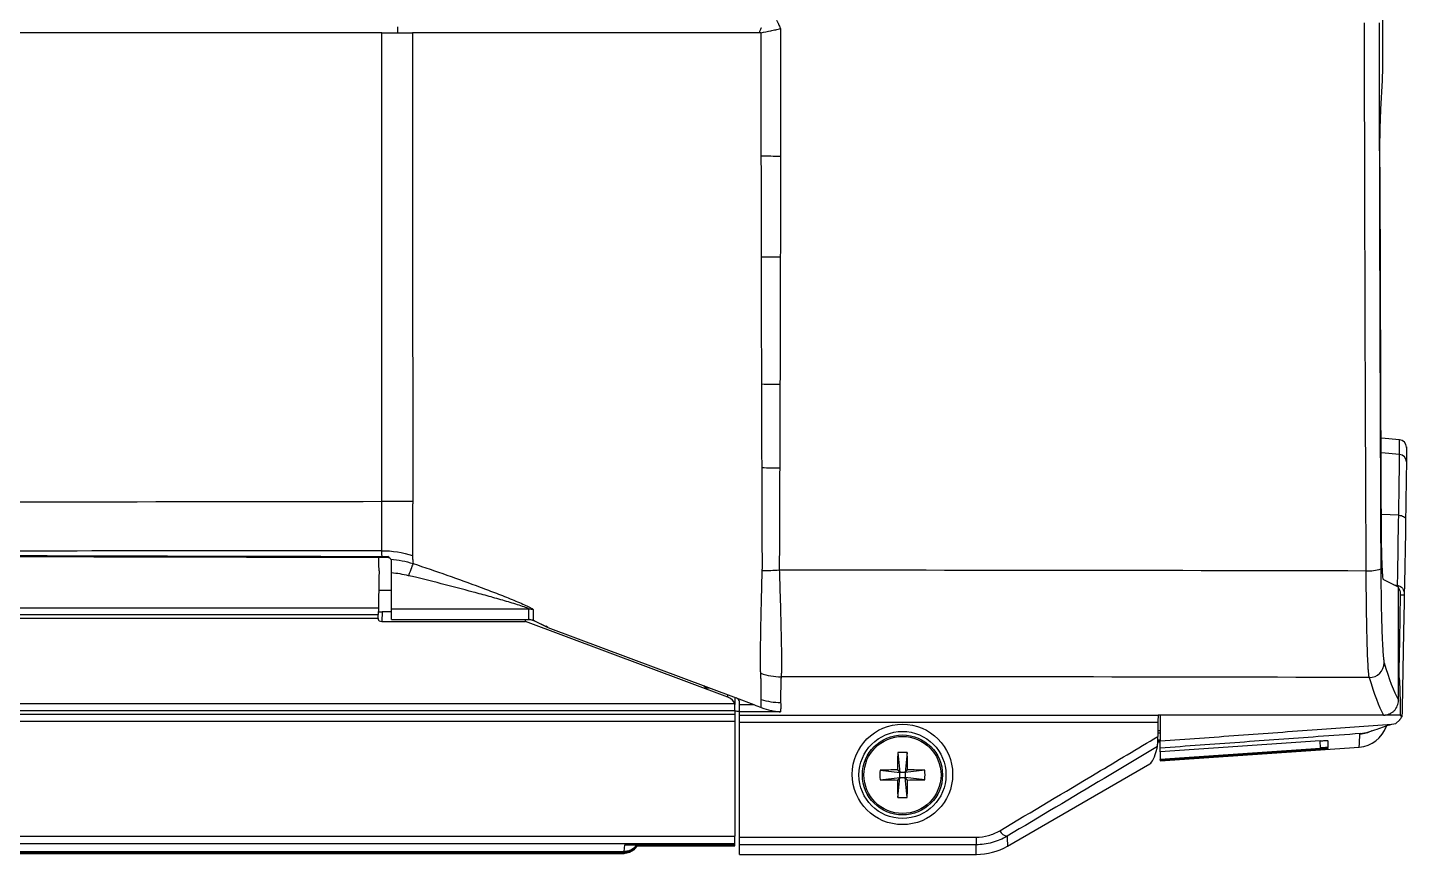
# Model space of a CAD drawing. Extents: x 14.8 to 109.8, y 1.6 to 86.6.
# Drawn here: x 21.69 to 27.24, y 31.9 to 35.22 of the extents above; entities that cross this region are included whole.
import ezdxf

# ---------------------------------------------------------------- set-up
doc = ezdxf.new("R2010")
doc.units = 0
doc.header["$MEASUREMENT"] = 0
doc.layers.add('OBJECT', color=7, linetype='CONTINUOUS')

msp = doc.modelspace()

# ---------------------------------------------------------------- linework, layer by layer
at = {"layer": 'OBJECT'}
for p, q in [((24.6425, 35.202), (24.6425, 35.2027)), ((23.1174, 35.202), (16.9218, 35.202)), ((24.6349, 35.202), (23.2407, 35.202)), ((27.1341, 34.8961), (27.141, 35.0103)), ((27.2093, 33.5661), (27.1371, 33.5724)), ((27.2093, 33.5074), (27.1371, 33.5137)), ((27.2058, 33.2626), (27.1371, 33.2656)), ((23.1183, 33.094), (23.1183, 33.097)), ((23.1183, 33.0936), (23.1426, 33.0929)), ((23.1555, 32.8849), (23.1555, 33.0305)), ((27.2047, 32.9733), (27.1433, 33.004)), ((23.1047, 32.9607), (23.1555, 32.9607)), ((27.1839, 32.9836), (27.2011, 32.9806)), ((27.2047, 32.5188), (27.2047, 32.9733)), ((23.1035, 32.8892), (18.6661, 32.8892)), ((23.1035, 32.8892), (23.103, 32.8634)), ((23.7076, 32.8849), (23.1555, 32.8849)), ((18.6661, 32.8634), (23.103, 32.8634)), ((23.1028, 32.8471), (18.6661, 32.8471)), ((23.1028, 32.8471), (23.1027, 32.8445)), ((23.1032, 32.8737), (23.1182, 32.8737)), ((23.1182, 32.8737), (23.1175, 32.8357)), ((23.1175, 32.8357), (23.6949, 32.8357)), ((23.1555, 32.8737), (23.1182, 32.8737)), ((23.1555, 32.8438), (23.7068, 32.8438)), ((23.1555, 32.8436), (23.7068, 32.8436)), ((23.6949, 32.8357), (23.6947, 32.8436)), ((24.5088, 32.5305), (23.6949, 32.8357)), ((23.7068, 32.8436), (23.7068, 32.8438)), ((23.7288, 32.8388), (23.7773, 32.8155)), ((23.7851, 32.8118), (23.7776, 32.816)), ((23.7851, 32.8118), (24.5419, 32.5278)), ((27.2047, 32.6102), (27.2073, 32.6102)), ((24.4142, 32.5745), (24.4174, 32.5745)), ((24.4158, 32.5728), (24.422, 32.5728)), ((24.4253, 32.5715), (24.4173, 32.5715)), ((24.4261, 32.5687), (24.4243, 32.5684)), ((24.4363, 32.5674), (24.4243, 32.5684)), ((24.4261, 32.5687), (24.433, 32.5687)), ((18.5661, 32.5051), (24.5357, 32.5051)), ((24.5088, 32.5305), (24.5088, 32.5402)), ((24.5361, 32.5016), (24.5357, 32.5051)), ((24.5361, 32.53), (24.5361, 32.5016)), ((24.5361, 32.4762), (24.5361, 32.5016)), ((24.5419, 32.5278), (24.613, 32.5011)), ((24.5555, 32.5011), (24.5555, 32.5133)), ((24.5555, 32.5011), (24.613, 32.5011)), ((24.5555, 32.4722), (24.5555, 32.5011)), ((24.5361, 32.4762), (18.5661, 32.4762)), ((18.8161, 32.4633), (24.5361, 32.4633)), ((24.5361, 32.4335), (18.8161, 32.4335)), ((24.5361, 32.4762), (24.5361, 32.4633)), ((24.5361, 32.4633), (24.5361, 32.4335)), ((24.5361, 32.4335), (24.5361, 31.9717)), ((24.7197, 32.4722), (24.5555, 32.4722)), ((24.5555, 32.4593), (24.5555, 32.4722)), ((24.5555, 32.4593), (26.2384, 32.4593)), ((24.5555, 32.4294), (24.5555, 32.4593)), ((27.1448, 32.4588), (26.2384, 32.4588)), ((26.2471, 32.4588), (26.2471, 32.3549)), ((27.1504, 32.4598), (27.2132, 32.4596)), ((27.2176, 32.4515), (27.2132, 32.4596)), ((26.2376, 32.4294), (24.5555, 32.4294)), ((24.5555, 31.9676), (24.5555, 32.4294)), ((26.2376, 32.4294), (26.237, 32.373)), ((26.2372, 32.387), (26.2471, 32.387)), ((26.2471, 32.3963), (26.2373, 32.3963)), ((27.0495, 32.3827), (27.052, 32.3847)), ((27.178, 32.423), (27.1942, 32.4253)), ((26.2471, 32.3527), (26.2367, 32.3527)), ((26.2367, 32.352), (26.2471, 32.352)), ((26.2367, 32.3508), (26.2471, 32.3508)), ((26.2471, 32.3508), (26.2367, 32.3508)), ((26.2471, 32.3578), (26.2368, 32.3578)), ((26.2368, 32.3564), (26.2471, 32.3564)), ((26.8904, 32.3555), (26.2471, 32.3108)), ((26.2471, 32.2746), (27.0469, 32.3305)), ((26.2471, 32.2815), (26.8911, 32.3266)), ((26.2471, 32.3108), (26.2471, 32.3261)), ((26.8912, 32.3252), (26.2471, 32.2802)), ((26.2471, 32.2765), (26.8913, 32.3215)), ((26.8913, 32.3209), (26.2471, 32.2758)), ((26.8911, 32.3266), (26.8901, 32.3555)), ((26.8913, 32.3215), (26.8912, 32.3252)), ((26.8914, 32.3196), (26.8913, 32.3209)), ((26.9201, 32.3561), (26.921, 32.3293)), ((26.9212, 32.324), (26.9211, 32.3267)), ((26.9213, 32.3218), (26.9213, 32.3227)), ((25.1915, 32.3083), (25.2003, 32.2285)), ((25.2296, 32.3083), (25.2208, 32.2285)), ((26.2471, 32.2746), (26.8914, 32.3196)), ((26.2471, 32.3108), (26.2471, 32.2815)), ((26.2471, 32.2802), (26.2471, 32.2815)), ((26.2471, 32.2802), (26.2471, 32.2765)), ((26.2471, 32.2758), (26.2471, 32.2765)), ((26.2471, 32.2758), (26.2471, 32.2746)), ((26.2471, 32.2746), (26.2471, 32.2746)), ((25.1204, 32.2372), (25.2003, 32.2285)), ((25.1902, 32.2386), (25.2003, 32.2285)), ((25.2003, 32.208), (25.2003, 32.2285)), ((25.2208, 32.2285), (25.2003, 32.2285)), ((25.2208, 32.2285), (25.2309, 32.2386)), ((25.3006, 32.2372), (25.2208, 32.2285)), ((25.2208, 32.2285), (25.2208, 32.208)), ((25.6325, 31.9321), (26.2051, 32.2627)), ((25.6325, 31.9321), (26.2051, 32.2627)), ((25.1204, 32.1992), (25.2003, 32.208)), ((25.2003, 32.208), (25.1902, 32.1979)), ((25.1915, 32.1281), (25.2003, 32.208)), ((25.2003, 32.208), (25.2208, 32.208)), ((25.2309, 32.1979), (25.2208, 32.208)), ((25.3006, 32.1992), (25.2208, 32.208)), ((25.2296, 32.1281), (25.2208, 32.208)), ((18.8761, 31.9717), (24.5361, 31.9717)), ((24.5361, 31.9417), (18.8761, 31.9417)), ((24.0916, 31.9098), (24.0941, 31.9374)), ((24.0941, 31.9374), (24.5361, 31.9374)), ((24.143, 31.9327), (24.5361, 31.9327)), ((24.143, 31.9327), (24.5361, 31.9327)), ((24.1431, 31.9338), (24.5361, 31.9338)), ((24.1448, 31.938), (24.1432, 31.9347)), ((24.1432, 31.9347), (24.5361, 31.9347)), ((24.5361, 31.9417), (24.5361, 31.9717)), ((24.5361, 31.9374), (24.5361, 31.9417)), ((24.5361, 31.9347), (24.5361, 31.9374)), ((24.5361, 31.9338), (24.5361, 31.9347)), ((24.5361, 31.9327), (24.5361, 31.9338)), ((24.5361, 31.9327), (24.5361, 31.9327)), ((24.5555, 31.9676), (25.5065, 31.9676)), ((24.5555, 31.9377), (24.5555, 31.9676)), ((25.5065, 31.9377), (24.5555, 31.9377)), ((24.5555, 31.8986), (24.5555, 31.9377)), ((25.5065, 31.9676), (25.5065, 31.9377)), ((18.8761, 31.9098), (24.0916, 31.9098)), ((18.8761, 31.908), (24.0915, 31.908)), ((18.8761, 31.9047), (24.0912, 31.9047)), ((18.8761, 31.9038), (24.0911, 31.9038)), ((18.8761, 31.9027), (24.091, 31.9027)), ((24.091, 31.9027), (24.0911, 31.9038)), ((24.0912, 31.9047), (24.0915, 31.908)), ((24.5555, 31.8986), (25.5075, 31.8986))]:
    msp.add_line(p, q, dxfattribs=at)
at = {"layer": 'OBJECT', "flags": 128}
for points in [[(27.2011, 32.9806), (27.2019, 33.029), (27.2054, 33.2367), (27.2058, 33.2626)], [(27.2058, 33.2626), (27.2113, 33.262), (27.2165, 33.261), (27.2213, 33.2594), (27.2254, 33.2575), (27.2288, 33.2552), (27.2312, 33.2527), (27.2327, 33.2499), (27.2332, 33.2471)], [(27.2332, 33.2471), (27.2323, 33.1952), (27.2289, 32.9875), (27.2282, 32.9428)], [(23.1413, 33.0947), (23.1414, 33.0943), (23.1414, 33.0963), (23.1414, 33.0963), (23.1414, 33.0963)], [(23.1061, 33.0387), (23.1056, 33.0649), (23.1052, 33.0903), (23.1051, 33.0949)], [(23.1061, 33.0387), (23.1056, 33.011), (23.1051, 32.9843), (23.1047, 32.9595), (23.1043, 32.9373), (23.104, 32.9187), (23.1037, 32.9041), (23.1036, 32.8942), (23.1035, 32.8892)], [(27.2002, 32.9755), (27.2003, 32.9761), (27.2005, 32.977), (27.2007, 32.978), (27.2008, 32.9789), (27.201, 32.9798), (27.2011, 32.9806)], [(27.2073, 32.6102), (27.2079, 32.6402), (27.21, 32.7602), (27.2132, 32.943)], [(27.2132, 32.943), (27.2161, 32.943), (27.2189, 32.9429), (27.2215, 32.9429), (27.2238, 32.9429), (27.2256, 32.9428), (27.227, 32.9428), (27.2279, 32.9428), (27.2282, 32.9428)], [(27.2282, 32.9428), (27.2276, 32.9128), (27.2255, 32.7928), (27.2202, 32.4872)], [(23.1028, 32.8471), (23.1029, 32.8551), (23.103, 32.8605), (23.103, 32.8634)], [(23.7313, 32.8378), (23.7297, 32.8382), (23.7287, 32.8386)], [(27.1942, 32.4253), (27.2095, 32.4402), (27.2108, 32.4415)]]:
    msp.add_lwpolyline(points, dxfattribs=at)
at = {"layer": 'OBJECT'}
for radius in [0.175, 0.161, 0.1549]:
    msp.add_circle((25.2105, 32.2182), radius, dxfattribs=at)
for centre, radius, start, end in [((24.7219, 38.2146), 3.5075, 268.7104, 269.9696), ((24.7251, 37.1492), 2.848, 268.3597, 269.8846), ((24.7242, 36.0931), 2.304, 268.0249, 269.8458), ((27.2067, 33.5362), 0.03, 359.9963, 84.9758), ((27.2067, 33.4775), 0.0299, 359.0928, 85.1267), ((24.7246, 35.5045), 2.0516, 267.8007, 269.7829), ((23.1405, 33.078), 0.015, 46.971, 88.1037), ((24.6076, 34.845), 1.8056, 271.2447, 273.4189), ((27.0879, 33.1638), 0.1249, 264.0597, 291.5053), ((23.7076, 32.8245), 0.0604, 72.0429, 90.0138), ((27.087, 32.67), 0.0601, 270.0923, 359.5376), ((24.7235, 32.8649), 0.2519, 250.8291, 269.7814), ((24.4261, 32.5837), 0.015, 210.2321, 270), ((24.7207, 32.7605), 0.2508, 251.8031, 270.0056), ((27.0382, 32.4552), 0.125, 273.9897, 340.8691), ((27.0408, 32.5076), 0.1251, 273.9812, 297.909), ((27.9577, 32.2205), 2.7676, 178.1818, 179.6257), ((25.2105, 31.9122), 0.3966, 87.2503, 92.7497), ((22.4634, 32.2205), 2.7676, 0.3743, 1.8182), ((25.5165, 32.2182), 0.3965, 177.2496, 182.7504), ((25.2083, 29.4702), 2.7684, 90.3746, 91.818), ((25.2128, 29.4702), 2.7684, 88.182, 89.6254), ((24.9046, 32.2182), 0.3965, 357.2496, 2.7504), ((25.2082, 34.9646), 2.7668, 268.1816, 269.6258), ((27.9577, 32.2159), 2.7675, 180.3743, 181.8182), ((22.4634, 32.2159), 2.7676, 358.1818, 359.6257), ((25.2128, 34.9646), 2.7668, 270.3742, 271.8184), ((25.2105, 32.524), 0.3964, 267.2487, 272.7513), ((25.6381, 32.0127), 0.0413, 207.15, 260.5138), ((25.5075, 32.1486), 0.25, 270, 300)]:
    msp.add_arc(centre, radius, start, end, dxfattribs=at)
for centre, major_axis, ratio, start_param, end_param in [((23.1177, 32.8445), (0.015, 0.0001), 0.583131, 3.12601, 4.696502), ((27.271, 62.3986), (0, 29.94), 0.034921, 3.022841, 3.07816), ((27.211, 62.3986), (0, 30), 0.034851, 3.022841, 3.078217), ((24.4761, 32.5014), (0.06, 0), 0.57735, 0.107711, 0.994678), ((24.5255, 32.5133), (0.03, 0), 0.57735, 0, 0.994421), ((26.2385, 32.3994), (0, 0.06), 0.017455, 0.063612, 1.047198)]:
    msp.add_ellipse(centre, major_axis=major_axis, ratio=ratio, start_param=start_param, end_param=end_param, dxfattribs=at)
msp.add_ellipse((25.2105, 32.2203), major_axis=(0, 0.2018), ratio=0.999949, dxfattribs=at)
for points, knots in [([(27.141, 35.0103), (27.1422, 35.2899), (27.1431, 35.5703), (27.1444, 36.1323), (27.1448, 36.4138), (27.1449, 36.977), (27.1448, 37.2587), (27.1438, 37.8208), (27.143, 38.1013), (27.142, 38.3814)], [0, 0, 0, 0, 0.25, 0.25, 0.5, 0.5, 0.75, 0.75, 1, 1, 1, 1]), ([(23.1174, 35.202), (23.1216, 35.202), (23.1301, 35.202), (23.1427, 35.2021), (23.1553, 35.2022), (23.1679, 35.2024), (23.1762, 35.2025), (23.1803, 35.2026)], [0, 0, 0, 0, 0.200902, 0.40116, 0.600966, 0.800514, 1, 1, 1, 1]), ([(23.1805, 35.2273), (23.1805, 35.2217), (23.1805, 35.2168), (23.1805, 35.2086), (23.1805, 35.2053), (23.1805, 35.2026)], [0, 0, 0, 0, 0.5, 0.5, 0.9615234, 0.9615234, 0.9615234, 0.9615234]), ([(23.1805, 35.2026), (23.1806, 35.2026), (23.1809, 35.2026), (23.1816, 35.2026), (23.1828, 35.2026), (23.1845, 35.2025), (23.1866, 35.2025), (23.1892, 35.2025), (23.1923, 35.2024), (23.197, 35.2023), (23.2032, 35.2022), (23.2133, 35.2021), (23.2259, 35.202), (23.2357, 35.202), (23.2407, 35.202)], [0, 0, 0, 0, 0.003829, 0.015333, 0.034615, 0.061691, 0.096567, 0.139246, 0.189732, 0.248027, 0.37365, 0.49869, 0.750672, 1, 1, 1, 1]), ([(24.6349, 35.202), (24.6349, 35.202), (24.6349, 35.202), (24.6349, 35.202), (24.6354, 35.2033), (24.6359, 35.2046), (24.6365, 35.2059), (24.6372, 35.2078), (24.638, 35.2098), (24.6388, 35.2117), (24.6396, 35.2137), (24.6405, 35.2157), (24.6413, 35.2178), (24.6422, 35.2197), (24.6431, 35.2217), (24.644, 35.2237), (24.644, 35.2237), (24.644, 35.2237), (24.644, 35.2237)], [-0.00000006, -0.00000006, -0.00000006, -0.00000006, 0, 0, 0, 0.0001123635, 0.0001123635, 0.0001123635, 0.0002782847, 0.0002782847, 0.0002782847, 0.0004516545, 0.0004516545, 0.0004516545, 0.0006230812, 0.0006230812, 0.0006230812, 0.0006231412, 0.0006231412, 0.0006231412, 0.0006231412]), ([(24.6425, 35.2027), (24.6552, 35.2054), (24.668, 35.2082), (24.6875, 35.2124), (24.6941, 35.2138), (24.7073, 35.2167), (24.714, 35.2181), (24.7206, 35.2195)], [0, 0, 0, 0, 0.5, 0.5, 0.75, 0.75, 1, 1, 1, 1]), ([(24.644, 35.2237), (24.644, 35.2237), (24.644, 35.2237), (24.644, 35.2237), (24.644, 35.2238), (24.6441, 35.2239), (24.6441, 35.224)], [-0.000000059859, -0.000000059859, -0.000000059859, -0.000000059859, 0, 0, 0, 0.000008548581, 0.000008548581, 0.000008548581, 0.000008548581]), ([(24.7042, 35.2539), (24.7043, 35.2536), (24.7044, 35.2534), (24.7045, 35.2531), (24.7052, 35.2518), (24.7058, 35.2505), (24.7064, 35.2492), (24.7071, 35.248), (24.7077, 35.2467), (24.7083, 35.2454), (24.709, 35.2441), (24.7096, 35.2428), (24.7102, 35.2415), (24.7115, 35.2389), (24.7128, 35.2363), (24.714, 35.2337), (24.7152, 35.2311), (24.7165, 35.2285), (24.7177, 35.2259), (24.7186, 35.2238), (24.7196, 35.2217), (24.7206, 35.2195)], [0, 0, 0, 0, 0.0000210204, 0.0000210204, 0.0000210204, 0.0001308555, 0.0001308555, 0.0001308555, 0.0002406878, 0.0002406878, 0.0002406878, 0.0003505204, 0.0003505204, 0.0003505204, 0.0005701954, 0.0005701954, 0.0005701954, 0.0007898873, 0.0007898873, 0.0007898873, 0.0009677093, 0.0009677093, 0.0009677093, 0.0009677093]), ([(24.7206, 35.2195), (24.7206, 35.1768), (24.7205, 35.1341), (24.7204, 35.0486), (24.7203, 35.0059), (24.7202, 34.8778), (24.7201, 34.7924), (24.7201, 34.7071)], [0, 0, 0, 0, 0.25, 0.25, 0.5, 0.5, 1, 1, 1, 1]), ([(27.075, 33.0396), (27.0732, 33.4051), (27.0718, 33.7718), (27.0695, 34.5062), (27.0686, 34.874), (27.068, 35.2425)], [0, 0, 0, 0, 0.5, 0.5, 1, 1, 1, 1]), ([(23.2407, 35.202), (23.2407, 35.0698), (23.2408, 34.9282), (23.2409, 34.6237), (23.241, 34.4609), (23.2411, 34.1266), (23.2412, 33.9551), (23.2413, 33.625), (23.2414, 33.4665), (23.2415, 33.3187)], [0, 0, 0, 0, 0.25, 0.25, 0.5, 0.5, 0.75, 0.75, 1, 1, 1, 1]), ([(27.1298, 34.6621), (27.1297, 34.6855), (27.1298, 34.7086), (27.13, 34.7428), (27.1301, 34.7541), (27.1304, 34.776), (27.1306, 34.7866), (27.131, 34.8071), (27.1312, 34.817), (27.1316, 34.8359), (27.1322, 34.8537), (27.1328, 34.8693), (27.1334, 34.8837), (27.1338, 34.8902), (27.1341, 34.8961)], [0, 0, 0, 0, 0.25, 0.25, 0.375, 0.375, 0.5, 0.5, 0.625, 0.625, 0.75, 0.875, 0.875, 1, 1, 1, 1]), ([(27.2093, 33.5074), (27.2093, 33.5234), (27.2093, 33.5554), (27.2093, 33.5709), (27.2093, 33.566), (27.2093, 33.566)], [0, 0, 0, 0, 0.497553, 0.996075, 1, 1, 1, 1]), ([(27.2366, 33.5355), (27.2366, 33.5356), (27.2366, 33.5405), (27.2366, 33.5251), (27.2366, 33.4931), (27.2366, 33.4771)], [0, 0, 0, 0, 0.003927, 0.501479, 1, 1, 1, 1]), ([(27.2058, 33.2626), (27.2062, 33.286), (27.2069, 33.3327), (27.2078, 33.392), (27.2085, 33.441), (27.2089, 33.4743), (27.2092, 33.4976), (27.2092, 33.5038), (27.2093, 33.5074)], [0, 0, 0, 0, 0.176166, 0.352332, 0.528502, 0.704673, 0.831766, 1, 1, 1, 1]), ([(24.7168, 33.4528), (24.7165, 33.3844), (24.7162, 33.316), (24.7158, 33.2135), (24.7157, 33.1793), (24.7155, 33.1281), (24.7154, 33.1024), (24.7153, 33.0726), (24.7152, 33.0597), (24.7152, 33.0512), (24.7151, 33.0469), (24.7153, 33.0427)], [0, 0, 0, 0, 0.5, 0.5, 0.75, 0.75, 0.875, 0.9375, 0.96875, 0.96875, 1, 1, 1, 1]), ([(27.2366, 33.4771), (27.2366, 33.4695), (27.2364, 33.4529), (27.2353, 33.3745), (27.2339, 33.2896), (27.2332, 33.2471)], [0, 0, 0, 0, 0.295543, 0.647772, 1, 1, 1, 1]), ([(18.2715, 33.2994), (18.6749, 33.303), (19.0785, 33.3058), (19.886, 33.3102), (20.2898, 33.312), (21.5016, 33.3162), (22.3096, 33.3177), (23.1177, 33.3186)], [0, 0, 0, 0, 0.25, 0.25, 0.5, 0.5, 1, 1, 1, 1]), ([(23.1172, 33.1201), (23.1171, 33.1256), (23.1171, 33.1347), (23.117, 33.1591), (23.117, 33.1744), (23.1171, 33.2098), (23.1171, 33.2298), (23.1174, 33.2727), (23.1175, 33.2955), (23.1177, 33.3186)], [0, 0, 0, 0, 0.25, 0.25, 0.5, 0.5, 0.75, 0.75, 1, 1, 1, 1]), ([(23.2415, 33.3187), (23.2415, 33.3159), (23.2415, 33.3105), (23.241, 33.3043), (23.241, 33.2986), (23.241, 33.2926), (23.2409, 33.2844), (23.2408, 33.2717), (23.2408, 33.2571), (23.2407, 33.2336), (23.2406, 33.2067), (23.2405, 33.1828), (23.2405, 33.1669), (23.2404, 33.1567), (23.2404, 33.1466), (23.2404, 33.1368), (23.2404, 33.1276), (23.2404, 33.1191), (23.2404, 33.1115), (23.2404, 33.105), (23.2404, 33.1018), (23.2404, 33.1001)], [0, 0, 0, 0, 0.027198, 0.053998, 0.061734, 0.084039, 0.11396, 0.143458, 0.212305, 0.263938, 0.390257, 0.507649, 0.552871, 0.600801, 0.651286, 0.704192, 0.759386, 0.81672, 0.876035, 0.937185, 1, 1, 1, 1]), ([(27.1348, 33.2222), (27.1348, 33.2073), (27.1349, 33.1928), (27.1352, 33.1646), (27.1354, 33.1508), (27.1359, 33.1243), (27.1362, 33.1119), (27.1367, 33.0944), (27.1369, 33.0888), (27.1372, 33.0779), (27.1374, 33.0726), (27.138, 33.0577), (27.1384, 33.0489), (27.1393, 33.0334), (27.1398, 33.0266), (27.1407, 33.0158), (27.1412, 33.0116), (27.1422, 33.0058), (27.1428, 33.0042), (27.1433, 33.004)], [0, 0, 0, 0, 0.125, 0.125, 0.25, 0.25, 0.375, 0.375, 0.4375, 0.4375, 0.5, 0.5, 0.625, 0.625, 0.75, 0.75, 0.875, 0.875, 1, 1, 1, 1]), ([(23.1172, 33.1201), (22.4951, 33.1197), (21.8731, 33.1189), (20.6293, 33.1166), (20.0074, 33.1151), (19.3857, 33.113)], [0, 0, 0, 0, 0.5, 0.5, 1, 1, 1, 1]), ([(19.3861, 33.113), (19.4887, 33.1122), (19.6988, 33.1105), (20.0211, 33.1082), (20.358, 33.1062), (20.7094, 33.1043), (21.0753, 33.1026), (21.4558, 33.1011), (21.8508, 33.0998), (22.2604, 33.0987), (22.6846, 33.0977), (22.9722, 33.0972), (23.1184, 33.097)], [0, 0, 0, 0, 0.082477, 0.168844, 0.259102, 0.353253, 0.451298, 0.553239, 0.659077, 0.768815, 0.882455, 1, 1, 1, 1]), ([(19.3863, 33.1075), (19.6361, 33.1058), (20.0119, 33.1034), (20.5288, 33.1008), (21.5231, 33.0964), (22.3913, 33.0949), (23.1185, 33.0936)], [0, 0, 0, 0, 0.200789, 0.302076, 0.415526, 1, 1, 1, 1]), ([(23.1184, 33.097), (23.1183, 33.0979), (23.1178, 33.1008), (23.1176, 33.1085), (23.1174, 33.1153), (23.1172, 33.1201)], [0, 0, 0, 0, 0.1137206, 0.380655, 1, 1, 1, 1]), ([(23.1534, 33.0862), (23.1521, 33.0879), (23.1502, 33.0896), (23.1461, 33.093), (23.1438, 33.0946), (23.1414, 33.0963)], [0, 0, 0, 0, 0.5, 0.5, 1, 1, 1, 1]), ([(23.2404, 33.1001), (23.2404, 33.0983), (23.2405, 33.094), (23.241, 33.0866), (23.2417, 33.0778), (23.2424, 33.0716), (23.2428, 33.0682)], [0, 0, 0, 0, 0.169747, 0.39823, 0.674738, 1, 1, 1, 1]), ([(23.1555, 33.0305), (23.1555, 33.0357), (23.1555, 33.0407), (23.1555, 33.0505), (23.1555, 33.0553), (23.1555, 33.0639), (23.1555, 33.068), (23.1555, 33.075), (23.1555, 33.078), (23.1555, 33.0804)], [0, 0, 0, 0, 0.25, 0.25, 0.5, 0.5, 0.75, 0.75, 1, 1, 1, 1]), ([(23.2427, 33.0682), (23.2415, 33.066), (23.239, 33.06), (23.2327, 33.0427), (23.2287, 33.0314), (23.2248, 33.0196)], [0, 0, 0, 0, 0.5, 0.5, 1, 1, 1, 1]), ([(23.2428, 33.0682), (23.2887, 33.0533), (23.3342, 33.0377), (23.4242, 33.006), (23.4688, 32.9898), (23.5349, 32.9652), (23.5568, 32.9569), (23.5998, 32.9403), (23.6209, 32.932), (23.651, 32.9197), (23.6608, 32.9156), (23.6795, 32.9076), (23.6885, 32.9036), (23.7007, 32.8979), (23.7045, 32.8961), (23.7116, 32.8925), (23.7148, 32.8908), (23.7202, 32.8877), (23.7224, 32.8863), (23.7254, 32.8838), (23.7262, 32.8827), (23.7262, 32.882)], [0, 0, 0, 0, 0.25, 0.25, 0.5, 0.5, 0.625, 0.625, 0.75, 0.75, 0.8125, 0.8125, 0.875, 0.875, 0.90625, 0.90625, 0.9375, 0.9375, 0.96875, 0.96875, 1, 1, 1, 1]), ([(24.6469, 33.0399), (24.6469, 33.0429), (24.6471, 33.0458), (24.6473, 33.0488), (24.6473, 33.0488), (24.6473, 33.0488), (24.6473, 33.0488)], [0, 0, 0, 0, 0.0002292359, 0.0002292359, 0.0002292359, 0.0002292957, 0.0002292957, 0.0002292957, 0.0002292957]), ([(24.7153, 33.0427), (24.7161, 33.0152), (24.7169, 32.9885), (24.7181, 32.9492), (24.7185, 32.9363), (24.7193, 32.9108), (24.7197, 32.8982), (24.7207, 32.8612), (24.7213, 32.8378), (24.722, 32.8046), (24.7222, 32.7939), (24.7226, 32.7731), (24.7228, 32.763), (24.7234, 32.7339), (24.7236, 32.7164), (24.7239, 32.6849), (24.724, 32.671), (24.7239, 32.647), (24.7237, 32.6372), (24.7233, 32.6219), (24.723, 32.6164), (24.7225, 32.6131)], [0, 0, 0, 0, 0.125, 0.125, 0.1875, 0.1875, 0.25, 0.25, 0.375, 0.375, 0.4375, 0.4375, 0.5, 0.5, 0.625, 0.625, 0.75, 0.75, 0.875, 0.875, 1, 1, 1, 1]), ([(27.1337, 33.0476), (27.1338, 33.0234), (27.134, 32.9998), (27.1345, 32.9539), (27.1348, 32.9315), (27.1355, 32.8879), (27.136, 32.8672), (27.137, 32.8283), (27.1375, 32.81), (27.1384, 32.7844), (27.1388, 32.7762), (27.1394, 32.7607), (27.1397, 32.7534), (27.1408, 32.7327), (27.1415, 32.7205), (27.1426, 32.7047), (27.143, 32.6998), (27.1438, 32.6912), (27.1442, 32.6873), (27.1454, 32.6772), (27.1463, 32.6724), (27.1471, 32.6695)], [0, 0, 0, 0, 0.125, 0.125, 0.25, 0.25, 0.375, 0.375, 0.5, 0.5, 0.5625, 0.5625, 0.625, 0.625, 0.75, 0.75, 0.8125, 0.8125, 0.875, 0.875, 1, 1, 1, 1]), ([(23.7076, 32.8849), (23.7075, 32.8856), (23.7061, 32.8867), (23.7016, 32.889), (23.6984, 32.8904), (23.6876, 32.8946), (23.6789, 32.8976), (23.6604, 32.9036), (23.6508, 32.9065), (23.6311, 32.9125), (23.6211, 32.9155), (23.5904, 32.9244), (23.5694, 32.9304), (23.5271, 32.9421), (23.5058, 32.9479), (23.4416, 32.9651), (23.3986, 32.9764), (23.312, 32.9984), (23.2685, 33.0093), (23.2247, 33.0196)], [0, 0, 0, 0, 0.03125, 0.03125, 0.0625, 0.0625, 0.125, 0.125, 0.1875, 0.1875, 0.25, 0.25, 0.375, 0.375, 0.5, 0.5, 0.75, 0.75, 1, 1, 1, 1]), ([(24.6408, 32.627), (24.6404, 32.6306), (24.6402, 32.6363), (24.6398, 32.6515), (24.6397, 32.6611), (24.6397, 32.6844), (24.6397, 32.6978), (24.64, 32.728), (24.6402, 32.7448), (24.6407, 32.7819), (24.641, 32.8018), (24.6419, 32.844), (24.6424, 32.8663), (24.6432, 32.9016), (24.6435, 32.9137), (24.644, 32.9381), (24.6443, 32.9504), (24.6453, 32.9879), (24.6461, 33.0136), (24.6469, 33.0399)], [0, 0, 0, 0, 0.125, 0.125, 0.25, 0.25, 0.375, 0.375, 0.5, 0.5, 0.625, 0.625, 0.75, 0.75, 0.8125, 0.8125, 0.875, 0.875, 1, 1, 1, 1]), ([(27.0871, 32.6099), (27.0864, 32.6132), (27.0856, 32.6187), (27.0845, 32.6302), (27.0841, 32.6345), (27.0834, 32.6443), (27.0831, 32.6498), (27.082, 32.6677), (27.0814, 32.6816), (27.0804, 32.7051), (27.0801, 32.7134), (27.0795, 32.731), (27.0792, 32.7402), (27.0784, 32.7693), (27.0779, 32.79), (27.077, 32.8341), (27.0766, 32.8576), (27.0759, 32.907), (27.0757, 32.9325), (27.0752, 32.985), (27.0751, 33.0121), (27.075, 33.0396)], [0, 0, 0, 0, 0.125, 0.125, 0.1875, 0.1875, 0.25, 0.25, 0.375, 0.375, 0.4375, 0.4375, 0.5, 0.5, 0.625, 0.625, 0.75, 0.75, 0.875, 0.875, 1, 1, 1, 1]), ([(27.2011, 32.9806), (27.2031, 32.9803), (27.2073, 32.9795), (27.2142, 32.9757), (27.2214, 32.9685), (27.2254, 32.9601), (27.2278, 32.9513), (27.228, 32.9463), (27.2282, 32.9428)], [0, 0, 0, 0, 0.110862, 0.245885, 0.447654, 0.699326, 0.789645, 1, 1, 1, 1]), ([(27.2132, 32.943), (27.2131, 32.9458), (27.2129, 32.9529), (27.2105, 32.9619), (27.2072, 32.9684), (27.205, 32.9701), (27.2047, 32.9704)], [0, 0, 0, 0, 0.283111, 0.722155, 0.95367, 1, 1, 1, 1]), ([(23.1555, 32.8438), (23.1555, 32.8508), (23.1555, 32.8619), (23.1555, 32.8757), (23.1555, 32.8842), (23.1555, 32.8849)], [0.1045858, 0.1045858, 0.1045858, 0.1045858, 0.4798961, 0.9597921, 1, 1, 1, 1]), ([(23.7088, 32.8441), (23.7085, 32.8481), (23.7083, 32.8517), (23.708, 32.8584), (23.7079, 32.8616), (23.7078, 32.8714), (23.7076, 32.8781), (23.7076, 32.8849)], [0, 0, 0, 0, 0.25, 0.25, 0.5, 0.5, 1, 1, 1, 1]), ([(23.7262, 32.882), (23.7261, 32.875), (23.726, 32.8682), (23.7259, 32.8582), (23.7258, 32.8549), (23.7256, 32.8481), (23.7254, 32.8445), (23.7251, 32.8404)], [0, 0, 0, 0, 0.5, 0.5, 0.75, 0.75, 1, 1, 1, 1]), ([(23.7226, 32.8412), (23.7233, 32.8409), (23.726, 32.8399), (23.7279, 32.839), (23.7292, 32.8383)], [0, 0, 0, 0, 0.252077, 1, 1, 1, 1]), ([(23.7313, 32.8378), (23.735, 32.836), (23.7386, 32.8342), (23.7423, 32.8325), (23.7566, 32.8256), (23.7709, 32.8187), (23.7851, 32.8118), (23.7851, 32.8118), (23.7851, 32.8118), (23.7851, 32.8118)], [0.000272661, 0.000272661, 0.000272661, 0.000272661, 0.000762, 0.000762, 0.000762, 0.002663235, 0.002663235, 0.002663235, 0.002663295, 0.002663295, 0.002663295, 0.002663295]), ([(24.6409, 32.6265), (24.6409, 32.6265), (24.6409, 32.6265), (24.6409, 32.6265), (24.6408, 32.6267), (24.6408, 32.6268), (24.6408, 32.627)], [-0.00000006, -0.00000006, -0.00000006, -0.00000006, 0, 0, 0, 0.00010553, 0.00010553, 0.00010553, 0.00010553]), ([(24.6424, 32.5222), (24.6424, 32.5366), (24.6426, 32.5523), (24.6423, 32.5783), (24.6421, 32.5873), (24.6418, 32.6015), (24.6417, 32.6063), (24.6414, 32.6138), (24.6413, 32.6175), (24.6411, 32.6213), (24.641, 32.6239), (24.6409, 32.6251), (24.6409, 32.6265)], [0, 0, 0, 0, 0.5, 0.5, 0.75, 0.75, 0.875, 0.875, 0.9375, 0.96875, 0.96875, 1, 1, 1, 1]), ([(24.7225, 32.6131), (24.7224, 32.6124), (24.7224, 32.6118), (24.7223, 32.6106), (24.7222, 32.6087), (24.722, 32.6044), (24.7218, 32.6007), (24.7215, 32.5935), (24.7213, 32.5887), (24.7209, 32.5747), (24.7208, 32.5658), (24.7206, 32.5399), (24.7206, 32.5241), (24.7207, 32.5097)], [0, 0, 0, 0, 0.015625, 0.015625, 0.03125, 0.0625, 0.125, 0.125, 0.25, 0.25, 0.5, 0.5, 1, 1, 1, 1]), ([(27.2132, 32.4596), (27.2131, 32.4696), (27.2129, 32.4929), (27.2124, 32.5251), (27.2118, 32.5533), (27.2111, 32.5722), (27.2105, 32.5848), (27.21, 32.5933), (27.2096, 32.5989), (27.2092, 32.6027), (27.2089, 32.6052), (27.2086, 32.6069), (27.2084, 32.6081), (27.2082, 32.6088), (27.208, 32.6093), (27.2079, 32.6097), (27.2077, 32.61), (27.2076, 32.6101), (27.2075, 32.6102), (27.2074, 32.6102), (27.2073, 32.6102)], [0, 0, 0, 0, 0.1985266, 0.4629261, 0.639887, 0.7583529, 0.8376814, 0.8908234, 0.9264455, 0.9503448, 0.9664012, 0.9772073, 0.9845026, 0.9894471, 0.9928227, 0.9951478, 0.9974946, 0.9984748, 0.9994648, 1, 1, 1, 1]), ([(24.4243, 32.5684), (24.4222, 32.5686), (24.4187, 32.5691), (24.4146, 32.5723), (24.4125, 32.5748), (24.4121, 32.5764), (24.4121, 32.5765)], [0, 0, 0, 0, 0.4354452, 0.7104072, 0.9870792, 1, 1, 1, 1]), ([(24.643, 32.4896), (24.6427, 32.4922), (24.6426, 32.4948), (24.6424, 32.5001), (24.6423, 32.5027), (24.6423, 32.5108), (24.6424, 32.5164), (24.6424, 32.5222)], [0, 0, 0, 0, 0.25, 0.25, 0.5, 0.5, 1, 1, 1, 1]), ([(24.643, 32.4896), (24.6556, 32.4846), (24.6683, 32.4807), (24.6875, 32.4764), (24.6939, 32.4752), (24.7068, 32.4733), (24.7133, 32.4726), (24.7197, 32.4722)], [0, 0, 0, 0, 0.5, 0.5, 0.75, 0.75, 1, 1, 1, 1]), ([(24.7207, 32.5097), (24.7208, 32.5028), (24.7209, 32.4962), (24.7208, 32.4837), (24.7208, 32.4778), (24.7197, 32.4722)], [0, 0, 0, 0, 0.5, 0.5, 1, 1, 1, 1]), ([(27.1448, 32.4588), (27.1487, 32.4588), (27.1526, 32.4592), (27.1603, 32.4608), (27.1641, 32.4619), (27.1714, 32.4649), (27.1748, 32.4668), (27.1813, 32.4711), (27.1844, 32.4736), (27.1927, 32.4819), (27.1971, 32.4886), (27.2031, 32.5031), (27.2047, 32.5109), (27.2047, 32.5188)], [0, 0, 0, 0, 0.125, 0.125, 0.25, 0.25, 0.375, 0.375, 0.5, 0.5, 0.75, 0.75, 1, 1, 1, 1]), ([(27.2202, 32.4872), (27.2202, 32.4871), (27.2202, 32.4849), (27.2199, 32.473), (27.2186, 32.4612), (27.2176, 32.4515)], [0, 0, 0, 0, 0.0100221, 0.1786986, 1, 1, 1, 1]), ([(24.5361, 32.4756), (24.5389, 32.4755), (24.5448, 32.4753), (24.5514, 32.4748), (24.555, 32.4742), (24.5554, 32.4738), (24.5555, 32.4736)], [0, 0, 0, 0, 0.257312, 0.535505, 0.814376, 1, 1, 1, 1]), ([(27.2108, 32.4415), (27.2132, 32.4443), (27.2159, 32.4475), (27.2174, 32.4511), (27.2176, 32.4515)], [0, 0, 0, 0, 0.89656, 1, 1, 1, 1]), ([(26.2471, 32.3549), (26.3521, 32.3625), (26.5622, 32.3779), (26.8724, 32.4006), (27.0778, 32.4156), (27.178, 32.423)], [0, 0, 0, 0, 0.33815, 0.677141, 1, 1, 1, 1]), ([(27.052, 32.3847), (26.9951, 32.3805), (26.8333, 32.3687), (26.565, 32.3492), (26.3536, 32.3338), (26.2471, 32.3261)], [0, 0, 0, 0, 0.211985, 0.603315, 1, 1, 1, 1]), ([(27.0469, 32.3306), (27.0469, 32.3306), (27.0465, 32.3229), (27.0476, 32.3426), (27.049, 32.3726), (27.0495, 32.3827)], [0, 0, 0, 0, 0.002408, 0.665642, 1, 1, 1, 1]), ([(27.052, 32.3847), (27.0521, 32.3847), (27.0739, 32.3871), (27.1138, 32.4009), (27.1579, 32.4161), (27.178, 32.423)], [0, 0, 0, 0, 0.003145, 0.547297, 1, 1, 1, 1]), ([(25.6013, 31.9938), (25.7315, 32.0713), (25.8616, 32.1488), (25.9916, 32.2264), (26.0735, 32.2753), (26.1553, 32.3241), (26.237, 32.373)], [0, 0, 0, 0, 0.01203444, 0.01203444, 0.01203444, 0.01960594, 0.01960594, 0.01960594, 0.01960594]), ([(26.236, 32.3326), (26.1645, 32.2899), (26.0931, 32.2472), (26.0216, 32.2045), (25.8916, 32.1269), (25.7615, 32.0494), (25.6313, 31.9719)], [0.00542052, 0.00542052, 0.00542052, 0.00542052, 0.01203615, 0.01203615, 0.01203615, 0.02407227, 0.02407227, 0.02407227, 0.02407227]), ([(26.236, 32.3326), (26.2361, 32.333), (26.2362, 32.3344), (26.2364, 32.3389), (26.2365, 32.3419), (26.2367, 32.3491), (26.2368, 32.3533), (26.2369, 32.3625), (26.237, 32.3676), (26.237, 32.373)], [0, 0, 0, 0, 0.25, 0.25, 0.5, 0.5, 0.75, 0.75, 1, 1, 1, 1]), ([(26.236, 32.3326), (26.2361, 32.334), (26.2364, 32.3369), (26.2366, 32.3451), (26.2367, 32.3514), (26.2367, 32.352)], [0, 0, 0, 0, 0.475232, 0.947891, 1, 1, 1, 1]), ([(26.2471, 32.3261), (26.2471, 32.3271), (26.2471, 32.3293), (26.2471, 32.34), (26.2471, 32.3502), (26.2471, 32.3549)], [0, 0, 0, 0, 0.3490243, 0.6980104, 1, 1, 1, 1]), ([(26.8904, 32.3555), (26.8938, 32.3557), (26.9005, 32.3561), (26.9094, 32.3565), (26.9161, 32.3566), (26.9196, 32.3564), (26.92, 32.3562), (26.9201, 32.3561)], [0, 0, 0, 0, 0.216239, 0.432482, 0.648615, 0.864625, 1, 1, 1, 1]), ([(26.921, 32.3293), (26.9207, 32.3292), (26.92, 32.329), (26.9149, 32.3285), (26.9073, 32.3278), (26.8989, 32.3271), (26.8933, 32.3267), (26.8911, 32.3266)], [0, 0, 0, 0, 0.214947, 0.429889, 0.644969, 0.860078, 1, 1, 1, 1]), ([(26.8912, 32.3252), (26.8945, 32.3254), (26.9013, 32.3259), (26.9103, 32.3264), (26.917, 32.3267), (26.9206, 32.3268), (26.921, 32.3268), (26.9211, 32.3267)], [0, 0, 0, 0, 0.214934, 0.429872, 0.644744, 0.859492, 1, 1, 1, 1]), ([(26.9212, 32.324), (26.9209, 32.3239), (26.9202, 32.3238), (26.9151, 32.3233), (26.9075, 32.3227), (26.8991, 32.3221), (26.8935, 32.3217), (26.8913, 32.3215)], [0, 0, 0, 0, 0.214823, 0.429639, 0.644591, 0.859622, 1, 1, 1, 1]), ([(26.8913, 32.3209), (26.8947, 32.3211), (26.9014, 32.3216), (26.9104, 32.3221), (26.9172, 32.3226), (26.9208, 32.3227), (26.9211, 32.3227), (26.9213, 32.3227)], [0, 0, 0, 0, 0.214955, 0.429911, 0.644845, 0.859682, 1, 1, 1, 1]), ([(26.9213, 32.3218), (26.921, 32.3218), (26.9203, 32.3217), (26.9151, 32.3213), (26.9075, 32.3208), (26.8991, 32.3202), (26.8936, 32.3198), (26.8914, 32.3196)], [0, 0, 0, 0, 0.214727, 0.429449, 0.644287, 0.859237, 1, 1, 1, 1]), ([(25.5065, 31.9676), (25.5235, 31.9676), (25.54, 31.9699), (25.5723, 31.979), (25.5874, 31.9855), (25.6013, 31.9938)], [0, 0, 0, 0, 0.5, 0.5, 1, 1, 1, 1]), ([(24.143, 31.9327), (24.139, 31.9272), (24.1311, 31.9163), (24.1126, 31.9051), (24.0984, 31.9035), (24.091, 31.9027)], [0, 0, 0, 0, 0.322282, 0.644565, 1, 1, 1, 1]), ([(24.0911, 31.9038), (24.0978, 31.9045), (24.1113, 31.9058), (24.1302, 31.9163), (24.1387, 31.9278), (24.1431, 31.9338)], [0, 0, 0, 0, 0.3222717, 0.6445433, 1, 1, 1, 1]), ([(24.1432, 31.9347), (24.1392, 31.9292), (24.1313, 31.9182), (24.1128, 31.9071), (24.0986, 31.9055), (24.0912, 31.9047)], [0, 0, 0, 0, 0.3222922, 0.6445825, 1, 1, 1, 1]), ([(24.0915, 31.908), (24.0982, 31.9086), (24.1116, 31.91), (24.1306, 31.9205), (24.139, 31.9319), (24.1434, 31.938)], [0, 0, 0, 0, 0.32223, 0.644458, 1, 1, 1, 1]), ([(24.1436, 31.9398), (24.1397, 31.9343), (24.1318, 31.9233), (24.1132, 31.9121), (24.0991, 31.9106), (24.0916, 31.9098)], [0, 0, 0, 0, 0.322312, 0.644628, 1, 1, 1, 1]), ([(25.6313, 31.9719), (25.6127, 31.9609), (25.5927, 31.9524), (25.5503, 31.9407), (25.5286, 31.9377), (25.5065, 31.9377)], [0, 0, 0, 0, 0.5, 0.5, 1, 1, 1, 1])]:
    msp.add_open_spline(points, degree=3, knots=knots, dxfattribs=at)
for points in [[(24.6425, 35.2027), (24.64, 35.2022), (24.6375, 35.202), (24.6349, 35.202)], [(27.1267, 35.2432), (27.1279, 34.5085), (27.1302, 33.7766), (27.1337, 33.0476)], [(23.1177, 33.3186), (23.1174, 33.9457), (23.1173, 34.5737), (23.1174, 35.202)], [(24.643, 34.708), (24.6427, 34.8725), (24.6427, 35.0372), (24.6425, 35.202)], [(24.6436, 34.3023), (24.6434, 34.4375), (24.6432, 34.5727), (24.643, 34.708)], [(24.7201, 34.7071), (24.72, 34.5717), (24.7197, 34.4364), (24.7194, 34.3012)], [(27.1298, 34.6621), (27.131, 34.1807), (27.1326, 33.7008), (27.1348, 33.2222)], [(24.6448, 33.7905), (24.6443, 33.9609), (24.6439, 34.1316), (24.6436, 34.3023)], [(24.7194, 34.3012), (24.719, 34.1303), (24.7185, 33.9596), (24.718, 33.7891)], [(24.6458, 33.4543), (24.6455, 33.5663), (24.6451, 33.6783), (24.6448, 33.7905)], [(24.718, 33.7891), (24.7177, 33.6769), (24.7173, 33.5648), (24.7168, 33.4528)], [(24.6473, 33.0488), (24.6468, 33.1838), (24.6462, 33.319), (24.6458, 33.4543)], [(23.1177, 33.3186), (23.1594, 33.319), (23.2013, 33.319), (23.2415, 33.3187)], [(23.1172, 33.1201), (23.1589, 33.1202), (23.2011, 33.1133), (23.2404, 33.1001)], [(23.1183, 33.097), (23.126, 33.097), (23.1337, 33.0967), (23.1414, 33.0963)], [(23.1534, 33.0862), (23.1837, 33.0836), (23.2137, 33.0776), (23.2427, 33.0683)], [(23.1555, 33.0804), (23.1555, 33.083), (23.1544, 33.0849), (23.1534, 33.0862)], [(24.7153, 33.0427), (25.502, 33.0426), (26.2885, 33.0416), (27.075, 33.0396)], [(23.2247, 33.0196), (23.202, 33.025), (23.1788, 33.0287), (23.1555, 33.0305)], [(23.7068, 32.8438), (23.708, 32.8438), (23.7093, 32.8438), (23.7106, 32.8437)], [(23.7106, 32.8437), (23.71, 32.8439), (23.7094, 32.844), (23.7088, 32.8441)], [(23.7106, 32.8437), (23.7162, 32.8434), (23.7212, 32.8421), (23.7251, 32.8404)], [(23.7251, 32.8404), (23.7275, 32.8395), (23.7295, 32.8386), (23.7313, 32.8378)], [(27.0871, 32.6099), (26.299, 32.612), (25.5108, 32.613), (24.7225, 32.6131)], [(24.613, 32.5011), (24.6236, 32.4971), (24.6336, 32.4933), (24.643, 32.4896)], [(26.2051, 32.2627), (26.2148, 32.2683), (26.2245, 32.2892), (26.2341, 32.3254)], [(26.2341, 32.3254), (26.2347, 32.3278), (26.2354, 32.3301), (26.236, 32.3326)], [(25.5075, 31.8986), (25.5075, 31.8986), (25.5072, 31.9117), (25.5065, 31.9377)], [(25.6313, 31.9719), (25.6321, 31.9454), (25.6325, 31.9321), (25.6325, 31.9321)]]:
    msp.add_open_spline(points, degree=3, dxfattribs=at)

doc.saveas('drawing.dxf')
